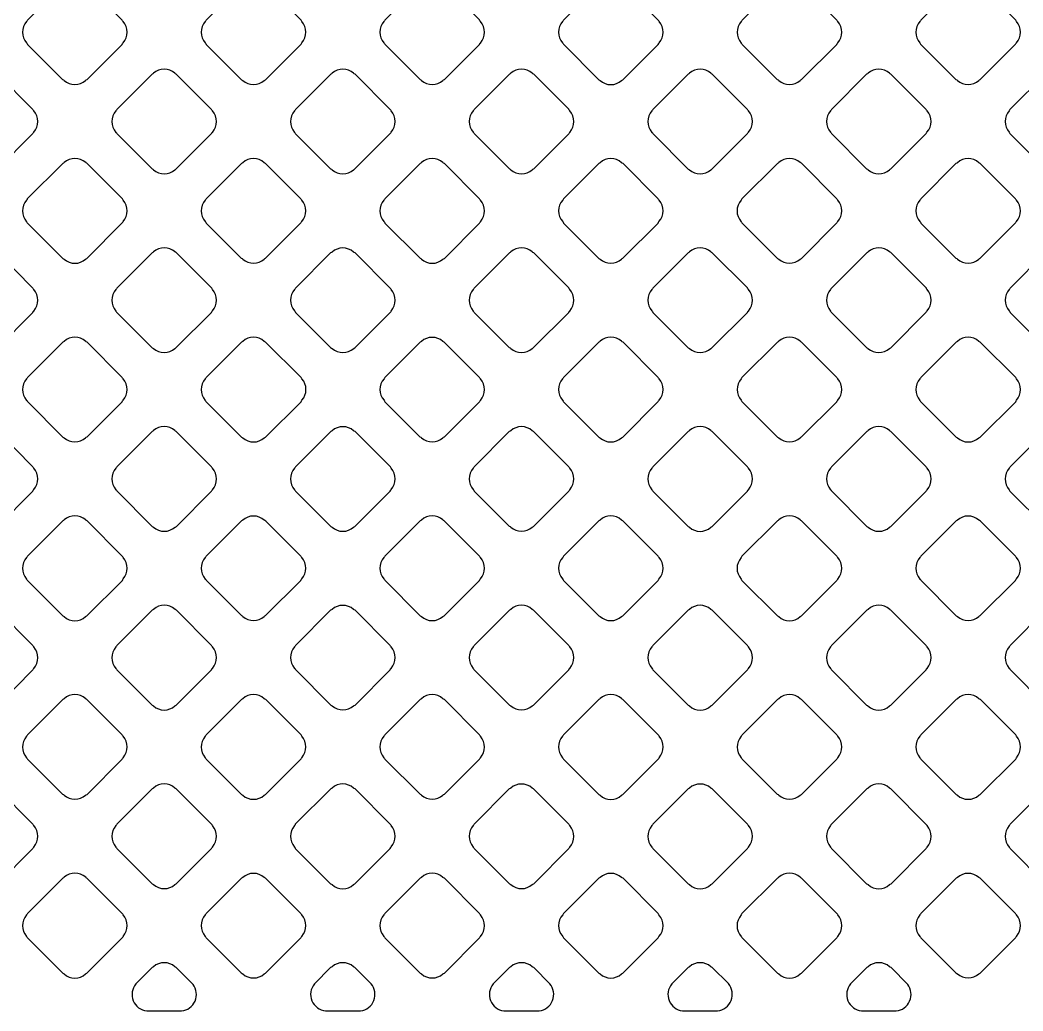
# Model space of a CAD drawing. Header units: millimetres. Extents: x 3440 to 3572, y 2 to 96.
# Drawn here: x 3489.132 to 3490.341, y 53.373 to 54.568 of the extents above; entities that cross this region are included whole.
import ezdxf

# ---------------------------------------------------------------- set-up
doc = ezdxf.new("R2010")
doc.units = ezdxf.units.MM
doc.header["$LTSCALE"] = 23.1
doc.layers.add('gbr-dxf', color=7, linetype='CONTINUOUS')

msp = doc.modelspace()

# ---------------------------------------------------------------- linework, layer by layer
at = {"layer": 'gbr-dxf', "linetype": 'Continuous'}
for points in [[(3489.1396, 54.566, 0.379465), (3489.1396, 54.5401, -0.095956), (3489.1406, 54.5384), (3489.183, 54.4959, -0.10046), (3489.1848, 54.4949, 0.37981), (3489.2107, 54.4949, -0.096625), (3489.2124, 54.4959), (3489.2549, 54.5384, -0.096111), (3489.2559, 54.5401, 0.379859), (3489.2559, 54.5661, -0.09253), (3489.2549, 54.5676), (3489.2122, 54.6103, -0.088207), (3489.2108, 54.6113, 0.379297), (3489.1848, 54.6113, -0.096261), (3489.1832, 54.6103), (3489.1405, 54.5677, -0.096328)], [(3489.355, 54.5401, -0.096117), (3489.356, 54.5384), (3489.3986, 54.4958, -0.099849), (3489.4003, 54.4948, 0.378719), (3489.4262, 54.4948, -0.095487), (3489.4278, 54.4958), (3489.4706, 54.5386, -0.095701), (3489.4716, 54.5402, 0.378889), (3489.4715, 54.5661, -0.092621), (3489.4706, 54.5677), (3489.428, 54.6103, -0.10417), (3489.4262, 54.6113, 0.379778), (3489.4003, 54.6113, -0.096458), (3489.3986, 54.6103), (3489.356, 54.5677, -0.096627), (3489.355, 54.566, 0.379451)], [(3489.5706, 54.5661, 0.379465), (3489.5706, 54.5401, -0.096103), (3489.5716, 54.5385), (3489.6141, 54.496, -0.09979), (3489.6159, 54.495, 0.37981), (3489.6418, 54.495, -0.096458), (3489.6435, 54.496), (3489.6859, 54.5384, -0.096627), (3489.6869, 54.54, 0.379859), (3489.6869, 54.566, -0.108361), (3489.6858, 54.5679), (3489.6435, 54.6102, -0.104691), (3489.6417, 54.6112, 0.379297), (3489.6158, 54.6113, -0.095886), (3489.6141, 54.6103), (3489.5716, 54.5677, -0.095585)], [(3489.7861, 54.5401, -0.096625), (3489.7871, 54.5385), (3489.8299, 54.4957, -0.083651), (3489.8313, 54.4948, 0.37981), (3489.8573, 54.4948, -0.096458), (3489.8589, 54.4958), (3489.9016, 54.5384, -0.096627), (3489.9026, 54.5401, 0.379859), (3489.9026, 54.566, -0.092523), (3489.9016, 54.5676), (3489.8588, 54.6104, -0.088334), (3489.8573, 54.6113, 0.379731), (3489.8313, 54.6113, -0.096458), (3489.8297, 54.6103), (3489.7871, 54.5677, -0.096627), (3489.7861, 54.5661, 0.379682)], [(3490.0017, 54.566, 0.379422), (3490.0017, 54.54, -0.096119), (3490.0026, 54.5384), (3490.0451, 54.4959, -0.100115), (3490.0468, 54.4949, 0.37981), (3490.0728, 54.4949, -0.096625), (3490.0745, 54.4959), (3490.117, 54.5384, -0.096111), (3490.118, 54.5401, 0.3795), (3490.118, 54.566, -0.092597), (3490.117, 54.5676), (3490.0743, 54.6103, -0.087875), (3490.0728, 54.6113, 0.378699), (3490.0469, 54.6113, -0.09601), (3490.0453, 54.6103), (3490.0026, 54.5676, -0.096328)], [(3490.2171, 54.5401, -0.095866), (3490.218, 54.5385), (3490.2606, 54.4959, -0.100054), (3490.2623, 54.4949, 0.37874), (3490.2882, 54.4949, -0.096528), (3490.2899, 54.4959), (3490.3326, 54.5386, -0.096195), (3490.3336, 54.5402, 0.378338), (3490.3336, 54.5661, -0.091842), (3490.3327, 54.5677), (3490.2901, 54.6103, -0.104101), (3490.2883, 54.6113, 0.379347), (3490.2623, 54.6113, -0.096458), (3490.2607, 54.6103), (3490.2181, 54.5677, -0.096627), (3490.2171, 54.566, 0.379308)], [(3489.0318, 54.4583, 0.379465), (3489.0318, 54.4323, -0.095956), (3489.0328, 54.4307), (3489.0755, 54.388, -0.083134), (3489.0769, 54.3871, 0.37981), (3489.1029, 54.3871, -0.096625), (3489.1045, 54.3881), (3489.1472, 54.4307, -0.096111), (3489.1482, 54.4324, 0.379859), (3489.1482, 54.4583, -0.09253), (3489.1472, 54.4599), (3489.1045, 54.5026, -0.088207), (3489.103, 54.5035, 0.379297), (3489.0771, 54.5036, -0.096355), (3489.0754, 54.5026), (3489.0328, 54.4599, -0.096842)], [(3489.2473, 54.4323, -0.095956), (3489.2483, 54.4307), (3489.2908, 54.3881, -0.10046), (3489.2926, 54.3871, 0.379243), (3489.3185, 54.3871, -0.095383), (3489.3201, 54.3881), (3489.3627, 54.4307, -0.095916), (3489.3637, 54.4323, 0.379605), (3489.3637, 54.4583, -0.09253), (3489.3627, 54.4598), (3489.32, 54.5026, -0.088207), (3489.3185, 54.5035, 0.379731), (3489.2925, 54.5035, -0.096625), (3489.2909, 54.5026), (3489.2483, 54.46, -0.096111), (3489.2473, 54.4583, 0.379682)], [(3489.4628, 54.4582, 0.379465), (3489.4628, 54.4323, -0.096625), (3489.4638, 54.4306), (3489.5063, 54.3881, -0.100151), (3489.508, 54.3871, 0.37981), (3489.534, 54.3871, -0.096458), (3489.5356, 54.3881), (3489.5783, 54.4308, -0.096627), (3489.5793, 54.4324, 0.379859), (3489.5793, 54.4584, -0.092348), (3489.5783, 54.46), (3489.5358, 54.5025, -0.104311), (3489.534, 54.5035, 0.379297), (3489.5081, 54.5035, -0.095719), (3489.5064, 54.5026), (3489.4638, 54.4599, -0.095916)], [(3489.6784, 54.4324, -0.096117), (3489.6793, 54.4308), (3489.722, 54.3881, -0.100073), (3489.7237, 54.3871, 0.379201), (3489.7496, 54.3872, -0.096625), (3489.7513, 54.3881), (3489.7937, 54.4306, -0.096111), (3489.7947, 54.4322, 0.379859), (3489.7947, 54.4582, -0.108195), (3489.7937, 54.4601), (3489.7513, 54.5024, -0.104691), (3489.7495, 54.5035, 0.379357), (3489.7235, 54.5035, -0.095968), (3489.7219, 54.5025), (3489.6793, 54.46, -0.096328), (3489.6784, 54.4584, 0.379063)], [(3489.8939, 54.4323, -0.096625), (3489.8949, 54.4307), (3489.9376, 54.388, -0.083134), (3489.939, 54.3871, 0.37981), (3489.965, 54.3871, -0.096625), (3489.9666, 54.3881), (3490.0093, 54.4307, -0.096111), (3490.0103, 54.4324, 0.379859), (3490.0103, 54.4583, -0.09253), (3490.0093, 54.4599), (3489.9666, 54.5026, -0.088334), (3489.9651, 54.5035, 0.379731), (3489.9392, 54.5035, -0.096458), (3489.9375, 54.5025), (3489.8949, 54.4599, -0.096627), (3489.8939, 54.4583, 0.379682)], [(3490.1094, 54.4324, -0.096117), (3490.1103, 54.4307), (3490.1529, 54.3882, -0.100073), (3490.1546, 54.3872, 0.378647), (3490.1805, 54.3872, -0.095883), (3490.1822, 54.3881), (3490.2248, 54.4307, -0.095895), (3490.2257, 54.4324, 0.378338), (3490.2258, 54.4583, -0.091842), (3490.2248, 54.4598), (3490.182, 54.5026, -0.087648), (3490.1805, 54.5036, 0.379347), (3490.1546, 54.5035, -0.096458), (3490.1529, 54.5026), (3490.1104, 54.46, -0.096627), (3490.1094, 54.4583, 0.379451)], [(3490.3248, 54.4324, -0.095883), (3490.3258, 54.4307), (3490.3684, 54.3881, -0.099711), (3490.3701, 54.3871, 0.379299), (3490.396, 54.3871, -0.096625), (3490.3977, 54.3881), (3490.4404, 54.4308, -0.096111), (3490.4413, 54.4324, 0.379357), (3490.4414, 54.4584, -0.092315), (3490.4404, 54.4599), (3490.3978, 54.5025, -0.104677), (3490.396, 54.5036, 0.378784), (3490.3701, 54.5036, -0.095154), (3490.3685, 54.5026), (3490.3258, 54.4599, -0.095394), (3490.3248, 54.4583, 0.378386)], [(3489.1395, 54.3245, -0.082876), (3489.1403, 54.3232), (3489.1833, 54.2802, -0.08752), (3489.1848, 54.2793, 0.378647), (3489.2107, 54.2793, -0.095883), (3489.2123, 54.2803), (3489.255, 54.323, -0.095895), (3489.256, 54.3246, 0.378338), (3489.256, 54.3505, -0.087788), (3489.2551, 54.352), (3489.2122, 54.395, -0.083081), (3489.2108, 54.3959, 0.379347), (3489.1848, 54.3958, -0.096625), (3489.1832, 54.3949), (3489.1404, 54.3521, -0.096111), (3489.1395, 54.3505, 0.379451)], [(3489.3551, 54.3246, -0.099971), (3489.3561, 54.3229), (3489.3985, 54.2804, -0.104246), (3489.4003, 54.2794, 0.378952), (3489.4263, 54.2794, -0.095968), (3489.4279, 54.2804), (3489.4705, 54.323, -0.096527), (3489.4715, 54.3246, 0.37947), (3489.4714, 54.3506, -0.088014), (3489.4705, 54.3521), (3489.4279, 54.3947, -0.100824), (3489.4262, 54.3957, 0.379297), (3489.4002, 54.3957, -0.095886), (3489.3986, 54.3947), (3489.3561, 54.3522, -0.095628), (3489.3551, 54.3505, 0.379011)], [(3489.5705, 54.3505, 0.379201), (3489.5706, 54.3246, -0.099964), (3489.5716, 54.3229), (3489.6141, 54.2804, -0.104264), (3489.6159, 54.2793, 0.37981), (3489.6418, 54.2793, -0.096625), (3489.6435, 54.2803), (3489.686, 54.3229, -0.096111), (3489.687, 54.3245, 0.379357), (3489.687, 54.3505, -0.104256), (3489.686, 54.3523), (3489.6435, 54.3948, -0.10077), (3489.6418, 54.3958, 0.379112), (3489.6158, 54.3958, -0.096259), (3489.6142, 54.3948), (3489.5715, 54.3522, -0.096539)], [(3489.7862, 54.3246, -0.099971), (3489.7872, 54.3229), (3489.8298, 54.2803, -0.087737), (3489.8313, 54.2794, 0.379422), (3489.8573, 54.2794, -0.096625), (3489.8589, 54.2804), (3489.9015, 54.3229, -0.096111), (3489.9024, 54.3246, 0.379357), (3489.9025, 54.3505, -0.104256), (3489.9014, 54.3523), (3489.859, 54.3947, -0.100442), (3489.8573, 54.3957, 0.37947), (3489.8313, 54.3957, -0.096625), (3489.8297, 54.3947), (3489.7872, 54.3522, -0.096111), (3489.7862, 54.3506, 0.379308)], [(3490.0015, 54.3505, 0.379201), (3490.0015, 54.3245, -0.083235), (3490.0024, 54.3231), (3490.0453, 54.2803, -0.087978), (3490.0468, 54.2794, 0.379092), (3490.0727, 54.2793, -0.095883), (3490.0743, 54.2803), (3490.1171, 54.323, -0.095987), (3490.1181, 54.3247, 0.378338), (3490.1181, 54.3506, -0.087814), (3490.1171, 54.3521), (3490.0742, 54.395, -0.083024), (3490.0728, 54.3959, 0.379116), (3490.0469, 54.3958, -0.096259), (3490.0453, 54.3949), (3490.0025, 54.3521, -0.096539)], [(3490.2171, 54.3247, -0.099971), (3490.2181, 54.3229), (3490.2606, 54.2804, -0.103923), (3490.2624, 54.2794, 0.379422), (3490.2884, 54.2794, -0.096625), (3490.29, 54.2804), (3490.3325, 54.323, -0.096111), (3490.3335, 54.3246, 0.379357), (3490.3335, 54.3505, -0.08785), (3490.3326, 54.352), (3490.2899, 54.3947, -0.10077), (3490.2882, 54.3957, 0.378945), (3490.2623, 54.3957, -0.095719), (3490.2606, 54.3948), (3490.2181, 54.3522, -0.095628), (3490.2171, 54.3506, 0.379011)], [(3489.0318, 54.2169, -0.100082), (3489.0328, 54.2152), (3489.0756, 54.1725, -0.08752), (3489.077, 54.1716, 0.378719), (3489.103, 54.1716, -0.096031), (3489.1046, 54.1725), (3489.1472, 54.2152, -0.096036), (3489.1482, 54.2168, 0.378889), (3489.1482, 54.2427, -0.104843), (3489.1471, 54.2445), (3489.1047, 54.287, -0.100294), (3489.1029, 54.288, 0.379778), (3489.077, 54.288, -0.096458), (3489.0753, 54.287), (3489.0328, 54.2445, -0.096627), (3489.0319, 54.2429, 0.379451)], [(3489.2472, 54.2427, 0.378793), (3489.2472, 54.2168, -0.083163), (3489.2481, 54.2154), (3489.291, 54.1725, -0.087516), (3489.2925, 54.1716, 0.379639), (3489.3184, 54.1716, -0.096458), (3489.3201, 54.1726), (3489.3627, 54.2152, -0.096627), (3489.3637, 54.2169, 0.379859), (3489.3637, 54.2428, -0.088442), (3489.3628, 54.2443), (3489.32, 54.2872, -0.083681), (3489.3186, 54.288, 0.379141), (3489.2926, 54.2881, -0.095383), (3489.291, 54.2871), (3489.2482, 54.2443, -0.095686)], [(3489.4628, 54.2169, -0.100032), (3489.4638, 54.2151), (3489.5063, 54.1726, -0.103566), (3489.5081, 54.1716, 0.37981), (3489.5341, 54.1716, -0.096458), (3489.5357, 54.1726), (3489.5783, 54.2151, -0.096627), (3489.5793, 54.2168, 0.379859), (3489.5793, 54.2427, -0.088442), (3489.5783, 54.2442), (3489.5357, 54.2869, -0.100519), (3489.5339, 54.2879, 0.379731), (3489.508, 54.2879, -0.096458), (3489.5063, 54.287), (3489.4638, 54.2445, -0.096627), (3489.4628, 54.2428, 0.379682)], [(3489.6784, 54.2168, -0.099964), (3489.6794, 54.215), (3489.7218, 54.1727, -0.10399), (3489.7235, 54.1716, 0.379308), (3489.7495, 54.1716, -0.09601), (3489.7511, 54.1726), (3489.7937, 54.2152, -0.096227), (3489.7947, 54.2168, 0.37924), (3489.7947, 54.2428, -0.104256), (3489.7937, 54.2446), (3489.7513, 54.287, -0.100442), (3489.7496, 54.288, 0.379249), (3489.7236, 54.288, -0.096625), (3489.722, 54.287), (3489.6794, 54.2444, -0.096111), (3489.6784, 54.2427, 0.379682)], [(3489.8939, 54.2169, -0.099976), (3489.8949, 54.2152), (3489.9376, 54.1725, -0.087638), (3489.939, 54.1716, 0.379243), (3489.965, 54.1716, -0.095883), (3489.9666, 54.1726), (3490.0092, 54.2152, -0.096328), (3490.0102, 54.2168, 0.379605), (3490.0102, 54.2428, -0.104765), (3490.0091, 54.2446), (3489.9667, 54.287, -0.100519), (3489.965, 54.288, 0.379731), (3489.939, 54.288, -0.096458), (3489.9374, 54.287), (3489.8949, 54.2445, -0.096627), (3489.8939, 54.2429, 0.379682)], [(3490.1093, 54.2427, 0.379465), (3490.1093, 54.2168, -0.083317), (3490.1102, 54.2154), (3490.153, 54.1725, -0.088202), (3490.1545, 54.1716, 0.379451), (3490.1805, 54.1716, -0.096259), (3490.1821, 54.1725), (3490.2248, 54.2153, -0.095796), (3490.2258, 54.2169, 0.378939), (3490.2258, 54.2428, -0.087947), (3490.2249, 54.2443), (3490.182, 54.2872, -0.083024), (3490.1806, 54.2881, 0.378645), (3490.1547, 54.2881, -0.09574), (3490.153, 54.2871), (3490.1103, 54.2444, -0.095628)], [(3490.3249, 54.2169, -0.100032), (3490.3259, 54.2151), (3490.3684, 54.1726, -0.103887), (3490.3702, 54.1716, 0.379308), (3490.3961, 54.1716, -0.095968), (3490.3978, 54.1726), (3490.4404, 54.2151, -0.096328), (3490.4414, 54.2168, 0.379), (3490.4414, 54.2427, -0.08785), (3490.4404, 54.2442), (3490.3977, 54.2869, -0.10077), (3490.396, 54.288, 0.37947), (3490.37, 54.2879, -0.096458), (3490.3684, 54.287), (3490.3259, 54.2445, -0.096627), (3490.3249, 54.2428, 0.379682)], [(3489.1396, 54.135, 0.379465), (3489.1396, 54.109, -0.087784), (3489.1405, 54.1075), (3489.1832, 54.0648, -0.092233), (3489.1848, 54.0639, 0.37981), (3489.2107, 54.0639, -0.096458), (3489.2124, 54.0649), (3489.2549, 54.1074, -0.096627), (3489.2559, 54.1091, 0.379859), (3489.2559, 54.135, -0.100902), (3489.2549, 54.1368), (3489.2124, 54.1792, -0.096627), (3489.2108, 54.1802, 0.379297), (3489.1848, 54.1802, -0.095719), (3489.1832, 54.1793), (3489.1405, 54.1366, -0.095916)], [(3489.355, 54.109, -0.087784), (3489.3559, 54.1075), (3489.3987, 54.0647, -0.092233), (3489.4003, 54.0638, 0.37981), (3489.4263, 54.0638, -0.096458), (3489.4279, 54.0648), (3489.4706, 54.1074, -0.096627), (3489.4716, 54.1091, 0.379859), (3489.4716, 54.1351, -0.084073), (3489.4707, 54.1365), (3489.4279, 54.1793, -0.096857), (3489.4262, 54.1802, 0.379731), (3489.4003, 54.1802, -0.096458), (3489.3986, 54.1793), (3489.356, 54.1366, -0.096627), (3489.355, 54.135, 0.379682)], [(3489.5707, 54.1091, -0.103926), (3489.5717, 54.1073), (3489.614, 54.065, -0.107817), (3489.6159, 54.0639, 0.37981), (3489.6418, 54.0639, -0.096625), (3489.6435, 54.0649), (3489.6859, 54.1074, -0.096111), (3489.6869, 54.109, 0.379859), (3489.6869, 54.135, -0.100399), (3489.6859, 54.1367), (3489.6434, 54.1792, -0.096857), (3489.6418, 54.1801, 0.379731), (3489.6158, 54.1801, -0.096458), (3489.6142, 54.1792), (3489.5717, 54.1367, -0.096627), (3489.5707, 54.135, 0.379682)], [(3489.7861, 54.1091, -0.104392), (3489.7871, 54.1073), (3489.8297, 54.0648, -0.092233), (3489.8312, 54.0638, 0.379243), (3489.8572, 54.0638, -0.095487), (3489.8588, 54.0647), (3489.9015, 54.1075, -0.095916), (3489.9025, 54.1091, 0.379605), (3489.9025, 54.1351, -0.100585), (3489.9015, 54.1368), (3489.859, 54.1793, -0.096111), (3489.8573, 54.1803, 0.379731), (3489.8313, 54.1803, -0.096458), (3489.8297, 54.1793), (3489.7871, 54.1367, -0.096627), (3489.7861, 54.1351, 0.379682)], [(3490.0016, 54.135, 0.378793), (3490.0016, 54.1091, -0.087613), (3490.0025, 54.1076), (3490.0453, 54.0648, -0.091964), (3490.0468, 54.0639, 0.379639), (3490.0728, 54.0639, -0.096625), (3490.0745, 54.0649), (3490.117, 54.1074, -0.096111), (3490.118, 54.1091, 0.379859), (3490.118, 54.135, -0.100399), (3490.117, 54.1368), (3490.0744, 54.1793, -0.096857), (3490.0728, 54.1803, 0.379141), (3490.0468, 54.1803, -0.095166), (3490.0452, 54.1793), (3490.0025, 54.1366, -0.095394)], [(3490.2171, 54.109, -0.087784), (3490.218, 54.1075), (3490.2608, 54.0647, -0.092233), (3490.2624, 54.0638, 0.37981), (3490.2884, 54.0638, -0.095956), (3490.29, 54.0648), (3490.3327, 54.1074, -0.096111), (3490.3336, 54.1091, 0.379859), (3490.3336, 54.1351, -0.083792), (3490.3328, 54.1365), (3490.29, 54.1793, -0.096857), (3490.2883, 54.1802, 0.379731), (3490.2623, 54.1802, -0.096458), (3490.2607, 54.1793), (3490.2181, 54.1366, -0.096627), (3490.2171, 54.135, 0.379682)], [(3489.0318, 54.0013, -0.103884), (3489.0328, 53.9995), (3489.0754, 53.957, -0.091916), (3489.0769, 53.956, 0.378952), (3489.1029, 53.956, -0.095968), (3489.1045, 53.957), (3489.1472, 53.9997, -0.096527), (3489.1482, 54.0014, 0.37947), (3489.1482, 54.0273, -0.100399), (3489.1472, 54.029), (3489.1047, 54.0715, -0.096627), (3489.103, 54.0725, 0.379297), (3489.0771, 54.0725, -0.095886), (3489.0755, 54.0715), (3489.0328, 54.0289, -0.095628), (3489.0318, 54.0272, 0.379011)], [(3489.2473, 54.0013, -0.087748), (3489.2482, 53.9998), (3489.291, 53.957, -0.092072), (3489.2926, 53.9561, 0.37981), (3489.3186, 53.9561, -0.096625), (3489.3202, 53.957), (3489.3627, 53.9996, -0.096111), (3489.3637, 54.0012, 0.379859), (3489.3637, 54.0272, -0.100399), (3489.3627, 54.0289), (3489.3201, 54.0715, -0.096627), (3489.3185, 54.0725, 0.379731), (3489.2925, 54.0725, -0.096625), (3489.2909, 54.0715), (3489.2483, 54.0289, -0.096111), (3489.2473, 54.0273, 0.379682)], [(3489.4628, 54.0272, 0.379422), (3489.4628, 54.0012, -0.087848), (3489.4638, 53.9997), (3489.5064, 53.957, -0.092072), (3489.508, 53.9561, 0.37981), (3489.534, 53.9561, -0.096625), (3489.5356, 53.9571), (3489.5783, 53.9997, -0.096111), (3489.5793, 54.0014, 0.379357), (3489.5793, 54.0273, -0.083622), (3489.5784, 54.0287), (3489.5357, 54.0715, -0.096842), (3489.534, 54.0724, 0.379), (3489.5081, 54.0724, -0.09601), (3489.5065, 54.0715), (3489.4638, 54.0288, -0.096328)], [(3489.6784, 54.0014, -0.104392), (3489.6794, 53.9996), (3489.7217, 53.9572, -0.107961), (3489.7236, 53.9562, 0.379092), (3489.7496, 53.9561, -0.095883), (3489.7512, 53.9571), (3489.7937, 53.9996, -0.095987), (3489.7947, 54.0013, 0.378841), (3489.7947, 54.0272, -0.100514), (3489.7937, 54.0289), (3489.7511, 54.0715, -0.096227), (3489.7495, 54.0724, 0.379778), (3489.7235, 54.0724, -0.096458), (3489.7218, 54.0715), (3489.6794, 54.029, -0.096627), (3489.6784, 54.0273, 0.379682)], [(3489.8938, 54.0273, 0.379465), (3489.8939, 54.0013, -0.104392), (3489.8949, 53.9995), (3489.9374, 53.957, -0.092072), (3489.939, 53.956, 0.37981), (3489.965, 53.956, -0.096625), (3489.9666, 53.957), (3490.0093, 53.9997, -0.096111), (3490.0103, 54.0013, 0.379859), (3490.0103, 54.0273, -0.100399), (3490.0092, 54.029), (3489.9667, 54.0716, -0.096627), (3489.9651, 54.0725, 0.379297), (3489.9391, 54.0726, -0.095614), (3489.9375, 54.0716), (3489.8948, 54.0289, -0.095628)], [(3490.1094, 54.0273, 0.379422), (3490.1094, 54.0013, -0.087784), (3490.1103, 53.9998), (3490.1531, 53.957, -0.092233), (3490.1547, 53.9561, 0.379308), (3490.1806, 53.956, -0.09601), (3490.1822, 53.957), (3490.2248, 53.9996, -0.096227), (3490.2258, 54.0012, 0.37947), (3490.2258, 54.0272, -0.100399), (3490.2248, 54.0289), (3490.1822, 54.0715, -0.096627), (3490.1806, 54.0725, 0.379357), (3490.1546, 54.0725, -0.095968), (3490.153, 54.0715), (3490.1103, 54.0289, -0.096328)], [(3490.3249, 54.0012, -0.087748), (3490.3258, 53.9997), (3490.3685, 53.957, -0.092126), (3490.3701, 53.9561, 0.37981), (3490.396, 53.9561, -0.096458), (3490.3977, 53.9571), (3490.4404, 53.9997, -0.096627), (3490.4413, 54.0014, 0.379859), (3490.4413, 54.0274, -0.084073), (3490.4405, 54.0288), (3490.3978, 54.0714, -0.096627), (3490.3961, 54.0724, 0.379731), (3490.3702, 54.0724, -0.096625), (3490.3685, 54.0714), (3490.3259, 54.0288, -0.096111), (3490.3249, 54.0272, 0.379682)], [(3489.1394, 53.8935, -0.091476), (3489.1404, 53.892), (3489.1831, 53.8492, -0.095585), (3489.1848, 53.8482, 0.378952), (3489.2107, 53.8482, -0.09601), (3489.2123, 53.8492), (3489.2551, 53.8919, -0.096328), (3489.256, 53.8936, 0.37947), (3489.256, 53.9195, -0.096723), (3489.255, 53.9212), (3489.2124, 53.9638, -0.092898), (3489.2108, 53.9648, 0.379731), (3489.1848, 53.9648, -0.096458), (3489.1832, 53.9638), (3489.1405, 53.9211, -0.096627), (3489.1395, 53.9195, 0.379308)], [(3489.3551, 53.8935, -0.091954), (3489.3561, 53.892), (3489.3987, 53.8494, -0.096111), (3489.4003, 53.8484, 0.37981), (3489.4263, 53.8484, -0.095956), (3489.4279, 53.8494), (3489.4705, 53.8919, -0.096332), (3489.4714, 53.8936, 0.379859), (3489.4714, 53.9195, -0.096723), (3489.4705, 53.9212), (3489.4281, 53.9635, -0.108174), (3489.4262, 53.9646, 0.379731), (3489.4003, 53.9646, -0.096625), (3489.3986, 53.9636), (3489.3561, 53.9211, -0.096111), (3489.3551, 53.9195, 0.379682)], [(3489.5705, 53.8936, -0.091476), (3489.5715, 53.892), (3489.6142, 53.8493, -0.095585), (3489.6158, 53.8483, 0.378892), (3489.6417, 53.8483, -0.096528), (3489.6434, 53.8493), (3489.686, 53.8919, -0.096423), (3489.687, 53.8936, 0.378964), (3489.687, 53.9195, -0.095968), (3489.686, 53.9211), (3489.6433, 53.9638, -0.092456), (3489.6418, 53.9648, 0.37947), (3489.6158, 53.9647, -0.096458), (3489.6142, 53.9638), (3489.5715, 53.9212, -0.096627), (3489.5706, 53.9195, 0.379308)], [(3489.7861, 53.8936, -0.107803), (3489.7872, 53.8918), (3489.8297, 53.8493, -0.095895), (3489.8313, 53.8483, 0.379422), (3489.8573, 53.8484, -0.096625), (3489.8589, 53.8493), (3489.9015, 53.8919, -0.096111), (3489.9024, 53.8935, 0.379357), (3489.9025, 53.9195, -0.096507), (3489.9015, 53.9211), (3489.8588, 53.9638, -0.092456), (3489.8572, 53.9647, 0.378945), (3489.8313, 53.9647, -0.095719), (3489.8297, 53.9638), (3489.7871, 53.9212, -0.095628), (3489.7862, 53.9196, 0.379011)], [(3490.0015, 53.9194, 0.379201), (3490.0015, 53.8935, -0.092348), (3490.0025, 53.8919), (3490.0452, 53.8492, -0.096111), (3490.0468, 53.8482, 0.37981), (3490.0728, 53.8482, -0.096458), (3490.0745, 53.8492), (3490.1171, 53.8919, -0.096627), (3490.1181, 53.8935, 0.379357), (3490.1181, 53.9195, -0.095968), (3490.1171, 53.9211), (3490.0744, 53.9639, -0.092456), (3490.0728, 53.9648, 0.379112), (3490.0469, 53.9648, -0.096475), (3490.0453, 53.9638), (3490.0025, 53.9211, -0.096195)], [(3490.2172, 53.9195, 0.37889), (3490.2172, 53.8935, -0.092139), (3490.2182, 53.892), (3490.2608, 53.8493, -0.095895), (3490.2624, 53.8484, 0.379201), (3490.2884, 53.8484, -0.096625), (3490.29, 53.8494), (3490.3325, 53.8919, -0.096111), (3490.3335, 53.8936, 0.379859), (3490.3335, 53.9195, -0.096458), (3490.3325, 53.9212), (3490.2902, 53.9635, -0.108515), (3490.2883, 53.9646, 0.3795), (3490.2623, 53.9646, -0.096259), (3490.2607, 53.9636), (3490.2182, 53.9211, -0.095895)], [(3489.0319, 53.7859, -0.108153), (3489.0329, 53.784), (3489.0754, 53.7415, -0.096111), (3489.077, 53.7405, 0.37981), (3489.103, 53.7405, -0.096458), (3489.1047, 53.7415), (3489.1472, 53.784, -0.096423), (3489.1482, 53.7857, 0.379859), (3489.1482, 53.8117, -0.096458), (3489.1472, 53.8133), (3489.1045, 53.856, -0.092623), (3489.1029, 53.8569, 0.379731), (3489.077, 53.8569, -0.096458), (3489.0753, 53.856), (3489.0328, 53.8135, -0.096627), (3489.0319, 53.8118, 0.379682)], [(3489.2473, 53.8116, 0.37889), (3489.2473, 53.7857, -0.09185), (3489.2482, 53.7841), (3489.2908, 53.7415, -0.095895), (3489.2925, 53.7405, 0.379201), (3489.3184, 53.7405, -0.096625), (3489.3201, 53.7415), (3489.3627, 53.7842, -0.096111), (3489.3637, 53.7858, 0.379859), (3489.3637, 53.8118, -0.096458), (3489.3627, 53.8135), (3489.3202, 53.856, -0.092623), (3489.3186, 53.857, 0.3795), (3489.2927, 53.857, -0.096259), (3489.291, 53.856), (3489.2482, 53.8133, -0.095895)], [(3489.4628, 53.7858, -0.092348), (3489.4638, 53.7843), (3489.5064, 53.7416, -0.096111), (3489.5081, 53.7406, 0.379092), (3489.534, 53.7406, -0.095883), (3489.5357, 53.7416), (3489.5782, 53.7842, -0.096423), (3489.5792, 53.7858, 0.37905), (3489.5792, 53.8117, -0.09601), (3489.5783, 53.8134), (3489.5358, 53.8559, -0.108196), (3489.5339, 53.8569, 0.37947), (3489.508, 53.8569, -0.096458), (3489.5063, 53.8559), (3489.4638, 53.8134, -0.096627), (3489.4628, 53.8118, 0.379682)], [(3489.6783, 53.7858, -0.091854), (3489.6792, 53.7843), (3489.7219, 53.7416, -0.096227), (3489.7236, 53.7406, 0.378817), (3489.7495, 53.7406, -0.095866), (3489.7511, 53.7415), (3489.7937, 53.7842, -0.096227), (3489.7947, 53.7858, 0.37947), (3489.7947, 53.8118, -0.096953), (3489.7937, 53.8134), (3489.7511, 53.856, -0.092898), (3489.7495, 53.857, 0.379141), (3489.7236, 53.857, -0.095166), (3489.722, 53.856), (3489.6793, 53.8133, -0.095701), (3489.6783, 53.8117, 0.378386)], [(3489.8939, 53.7859, -0.107999), (3489.895, 53.784), (3489.9375, 53.7415, -0.096332), (3489.9391, 53.7405, 0.37981), (3489.9651, 53.7405, -0.096625), (3489.9667, 53.7415), (3490.0093, 53.784, -0.096111), (3490.0103, 53.7857, 0.379859), (3490.0103, 53.8117, -0.096458), (3490.0093, 53.8133), (3489.9666, 53.856, -0.092289), (3489.965, 53.8569, 0.379731), (3489.939, 53.8569, -0.096723), (3489.9374, 53.856), (3489.8949, 53.8135, -0.096857), (3489.8939, 53.8118, 0.379682)], [(3490.1094, 53.7857, -0.092348), (3490.1103, 53.7841), (3490.1529, 53.7415, -0.096111), (3490.1545, 53.7405, 0.37981), (3490.1805, 53.7405, -0.095956), (3490.1821, 53.7415), (3490.2248, 53.7842, -0.096111), (3490.2258, 53.7858, 0.379859), (3490.2258, 53.8118, -0.096458), (3490.2248, 53.8135), (3490.1822, 53.856, -0.092233), (3490.1807, 53.857, 0.379731), (3490.1547, 53.857, -0.096458), (3490.1531, 53.856), (3490.1104, 53.8133, -0.096627), (3490.1094, 53.8116, 0.379682)], [(3490.3249, 53.7858, -0.091954), (3490.3259, 53.7843), (3490.3686, 53.7415, -0.096128), (3490.3702, 53.7406, 0.37981), (3490.3962, 53.7406, -0.096458), (3490.3978, 53.7416), (3490.4404, 53.7841, -0.096627), (3490.4413, 53.7857, 0.379859), (3490.4413, 53.8117, -0.096723), (3490.4404, 53.8134), (3490.3979, 53.8558, -0.108174), (3490.396, 53.8569, 0.379731), (3490.37, 53.8569, -0.096625), (3490.3684, 53.8559), (3490.3259, 53.8134, -0.096111), (3490.3249, 53.8118, 0.379682)], [(3489.1396, 53.678, -0.096625), (3489.1406, 53.6763), (3489.183, 53.6339, -0.10046), (3489.1848, 53.6329, 0.37981), (3489.2107, 53.6329, -0.096625), (3489.2124, 53.6338), (3489.2549, 53.6764, -0.096111), (3489.2559, 53.678, 0.379859), (3489.2559, 53.704, -0.09253), (3489.2549, 53.7056), (3489.2123, 53.7482, -0.088334), (3489.2108, 53.7492, 0.379731), (3489.1848, 53.7492, -0.096458), (3489.1832, 53.7482), (3489.1406, 53.7056, -0.096627), (3489.1396, 53.7039, 0.379682)], [(3489.355, 53.7039, 0.37889), (3489.355, 53.678, -0.096117), (3489.356, 53.6764), (3489.3986, 53.6338, -0.099849), (3489.4003, 53.6328, 0.378719), (3489.4262, 53.6328, -0.095862), (3489.4278, 53.6337), (3489.4706, 53.6765, -0.096328), (3489.4715, 53.6781, 0.379605), (3489.4715, 53.7041, -0.092636), (3489.4706, 53.7056), (3489.428, 53.7482, -0.104691), (3489.4262, 53.7492, 0.3795), (3489.4003, 53.7492, -0.096614), (3489.3986, 53.7482), (3489.356, 53.7056, -0.096539)], [(3489.5706, 53.704, 0.379465), (3489.5706, 53.6781, -0.096625), (3489.5716, 53.6764), (3489.6141, 53.6339, -0.10046), (3489.6159, 53.6329, 0.37981), (3489.6418, 53.6329, -0.096625), (3489.6435, 53.6339), (3489.6859, 53.6763, -0.096111), (3489.6869, 53.678, 0.379859), (3489.6869, 53.7039, -0.108195), (3489.6858, 53.7058), (3489.6435, 53.7481, -0.104691), (3489.6417, 53.7492, 0.379297), (3489.6158, 53.7492, -0.095614), (3489.6141, 53.7482), (3489.5716, 53.7057, -0.095628)], [(3489.7861, 53.678, -0.096625), (3489.7871, 53.6764), (3489.8299, 53.6336, -0.083134), (3489.8313, 53.6327, 0.37981), (3489.8573, 53.6327, -0.096625), (3489.8589, 53.6337), (3489.9016, 53.6764, -0.096111), (3489.9026, 53.678, 0.379859), (3489.9026, 53.704, -0.09253), (3489.9016, 53.7055), (3489.8588, 53.7483, -0.088207), (3489.8573, 53.7493, 0.379731), (3489.8313, 53.7493, -0.096723), (3489.8297, 53.7483), (3489.7871, 53.7057, -0.096627), (3489.7861, 53.704, 0.379682)], [(3490.0017, 53.678, -0.095956), (3490.0027, 53.6763), (3490.0451, 53.6339, -0.10046), (3490.0468, 53.6329, 0.37981), (3490.0728, 53.6329, -0.096625), (3490.0745, 53.6338), (3490.117, 53.6764, -0.096111), (3490.118, 53.678, 0.379859), (3490.118, 53.704, -0.09253), (3490.117, 53.7056), (3490.0743, 53.7482, -0.088207), (3490.0729, 53.7492, 0.379731), (3490.0469, 53.7492, -0.096625), (3490.0452, 53.7482), (3490.0027, 53.7056, -0.096111), (3490.0017, 53.7039, 0.379682)], [(3490.2171, 53.678, -0.095956), (3490.2181, 53.6764), (3490.2607, 53.6338, -0.100151), (3490.2624, 53.6328, 0.37981), (3490.2884, 53.6328, -0.096458), (3490.29, 53.6337), (3490.3327, 53.6764, -0.096627), (3490.3336, 53.678, 0.379859), (3490.3336, 53.704, -0.092348), (3490.3327, 53.7056), (3490.2901, 53.7482, -0.104311), (3490.2883, 53.7492, 0.379731), (3490.2623, 53.7492, -0.096625), (3490.2607, 53.7482), (3490.2181, 53.7056, -0.096111), (3490.2171, 53.704, 0.379682)], [(3489.0318, 53.5702, -0.09601), (3489.0328, 53.5686), (3489.0755, 53.5259, -0.08335), (3489.0769, 53.525, 0.379191), (3489.1029, 53.525, -0.096117), (3489.1045, 53.526), (3489.1472, 53.5687, -0.095895), (3489.1482, 53.5703, 0.379249), (3489.1482, 53.5963, -0.092636), (3489.1472, 53.5978), (3489.1045, 53.6405, -0.088207), (3489.1031, 53.6414, 0.379731), (3489.0771, 53.6414, -0.096625), (3489.0754, 53.6405), (3489.0328, 53.5978, -0.096111), (3489.0318, 53.5962, 0.379308)], [(3489.2473, 53.5703, -0.095866), (3489.2482, 53.5687), (3489.2908, 53.5261, -0.100054), (3489.2926, 53.5251, 0.378892), (3489.3185, 53.525, -0.095883), (3489.3201, 53.526), (3489.3627, 53.5686, -0.096227), (3489.3637, 53.5703, 0.378964), (3489.3637, 53.5962, -0.092052), (3489.3628, 53.5977), (3489.32, 53.6406, -0.088435), (3489.3185, 53.6415, 0.37947), (3489.2925, 53.6415, -0.096458), (3489.2909, 53.6405), (3489.2483, 53.5979, -0.096627), (3489.2473, 53.5962, 0.379308)], [(3489.4628, 53.5703, -0.096025), (3489.4637, 53.5686), (3489.5063, 53.526, -0.099711), (3489.508, 53.525, 0.379068), (3489.534, 53.525, -0.096117), (3489.5356, 53.526), (3489.5783, 53.5687, -0.095895), (3489.5793, 53.5704, 0.379249), (3489.5793, 53.5963, -0.092523), (3489.5783, 53.5979), (3489.5358, 53.6404, -0.10442), (3489.534, 53.6414, 0.379141), (3489.5081, 53.6415, -0.095166), (3489.5064, 53.6405), (3489.4637, 53.5978, -0.095394), (3489.4628, 53.5962, 0.378386)], [(3489.6784, 53.5703, -0.095866), (3489.6793, 53.5687), (3489.722, 53.5261, -0.100054), (3489.7237, 53.5251, 0.379422), (3489.7496, 53.5251, -0.096458), (3489.7513, 53.5261), (3489.7937, 53.5685, -0.096627), (3489.7947, 53.5701, 0.3795), (3489.7947, 53.5961, -0.10824), (3489.7937, 53.598), (3489.7512, 53.6404, -0.104173), (3489.7494, 53.6414, 0.379249), (3489.7235, 53.6414, -0.096458), (3489.7218, 53.6404), (3489.6794, 53.5979, -0.096627), (3489.6784, 53.5963, 0.379308)], [(3489.8939, 53.5702, -0.095956), (3489.8949, 53.5686), (3489.9376, 53.5259, -0.08348), (3489.939, 53.525, 0.37981), (3489.965, 53.525, -0.096458), (3489.9666, 53.526), (3490.0093, 53.5687, -0.096423), (3490.0103, 53.5703, 0.379859), (3490.0103, 53.5963, -0.09253), (3490.0093, 53.5978), (3489.9666, 53.6405, -0.088207), (3489.9651, 53.6414, 0.379731), (3489.9392, 53.6414, -0.096625), (3489.9375, 53.6405), (3489.8949, 53.5978, -0.096111), (3489.8939, 53.5962, 0.379682)], [(3490.1093, 53.5962, 0.379201), (3490.1094, 53.5703, -0.095956), (3490.1103, 53.5686), (3490.1529, 53.526, -0.100151), (3490.1547, 53.525, 0.379451), (3490.1806, 53.525, -0.096259), (3490.1823, 53.526), (3490.2248, 53.5686, -0.096539), (3490.2258, 53.5702, 0.379249), (3490.2258, 53.5962, -0.09253), (3490.2248, 53.5977), (3490.182, 53.6405, -0.088334), (3490.1806, 53.6415, 0.3795), (3490.1546, 53.6415, -0.096259), (3490.153, 53.6405), (3490.1103, 53.5979, -0.096539)], [(3490.3249, 53.5961, 0.379422), (3490.3249, 53.5702, -0.096625), (3490.3259, 53.5685), (3490.3684, 53.5261, -0.100151), (3490.3701, 53.5251, 0.37981), (3490.396, 53.5251, -0.096458), (3490.3977, 53.526), (3490.4404, 53.5687, -0.096627), (3490.4413, 53.5704, 0.379357), (3490.4414, 53.5963, -0.092052), (3490.4404, 53.5979), (3490.3979, 53.6404, -0.103973), (3490.3961, 53.6414, 0.379), (3490.3702, 53.6414, -0.09601), (3490.3685, 53.6404), (3490.3259, 53.5978, -0.096328)], [(3489.1394, 53.4625, -0.082787), (3489.1403, 53.4611), (3489.1833, 53.4181, -0.087864), (3489.1847, 53.4172, 0.37874), (3489.2107, 53.4172, -0.096528), (3489.2123, 53.4182), (3489.255, 53.4609, -0.096195), (3489.256, 53.4626, 0.378338), (3489.256, 53.4885, -0.087788), (3489.2551, 53.4899), (3489.2122, 53.5329, -0.083024), (3489.2108, 53.5338, 0.379347), (3489.1848, 53.5338, -0.096458), (3489.1832, 53.5328), (3489.1405, 53.4901, -0.096627), (3489.1395, 53.4884, 0.379308)], [(3489.3551, 53.4625, -0.099971), (3489.3561, 53.4608), (3489.3985, 53.4184, -0.104246), (3489.4003, 53.4173, 0.378952), (3489.4263, 53.4173, -0.095866), (3489.4279, 53.4183), (3489.4705, 53.4609, -0.096227), (3489.4715, 53.4625, 0.37924), (3489.4715, 53.4885, -0.087916), (3489.4705, 53.49), (3489.4279, 53.5326, -0.100215), (3489.4262, 53.5336, 0.378611), (3489.4002, 53.5336, -0.095166), (3489.3986, 53.5327), (3489.3561, 53.4901, -0.096227), (3489.3551, 53.4885, 0.379087)], [(3489.5706, 53.4625, -0.100032), (3489.5716, 53.4608), (3489.6141, 53.4183, -0.103887), (3489.6159, 53.4173, 0.37981), (3489.6418, 53.4173, -0.096625), (3489.6435, 53.4182), (3489.686, 53.4608, -0.096111), (3489.687, 53.4625, 0.379859), (3489.687, 53.4884, -0.104293), (3489.686, 53.4902), (3489.6435, 53.5327, -0.100519), (3489.6418, 53.5337, 0.379731), (3489.6158, 53.5337, -0.096458), (3489.6142, 53.5327), (3489.5715, 53.4901, -0.096627), (3489.5706, 53.4885, 0.379682)], [(3489.7862, 53.4625, -0.10047), (3489.7872, 53.4608), (3489.8298, 53.4182, -0.087638), (3489.8313, 53.4173, 0.37981), (3489.8573, 53.4173, -0.096625), (3489.8589, 53.4183), (3489.9015, 53.4608, -0.096111), (3489.9024, 53.4625, 0.379859), (3489.9024, 53.4884, -0.104293), (3489.9014, 53.4902), (3489.859, 53.5326, -0.100519), (3489.8573, 53.5336, 0.379731), (3489.8313, 53.5336, -0.096458), (3489.8297, 53.5326), (3489.7872, 53.4901, -0.096627), (3489.7862, 53.4885, 0.379682)], [(3490.0015, 53.4625, -0.083328), (3490.0024, 53.4611), (3490.0454, 53.4181, -0.087638), (3490.0468, 53.4172, 0.379308), (3490.0728, 53.4172, -0.095968), (3490.0744, 53.4182), (3490.1171, 53.4609, -0.096328), (3490.1181, 53.4625, 0.37924), (3490.1181, 53.4885, -0.087947), (3490.1172, 53.4899), (3490.0742, 53.5329, -0.083772), (3490.0728, 53.5338, 0.379249), (3490.0469, 53.5338, -0.096458), (3490.0452, 53.5328), (3490.0025, 53.4901, -0.096627), (3490.0015, 53.4884, 0.379682)], [(3490.2172, 53.4625, -0.099964), (3490.2182, 53.4608), (3490.2606, 53.4184, -0.104264), (3490.2624, 53.4174, 0.37981), (3490.2884, 53.4174, -0.096625), (3490.29, 53.4183), (3490.3325, 53.4609, -0.096111), (3490.3335, 53.4625, 0.379859), (3490.3335, 53.4885, -0.088014), (3490.3326, 53.49), (3490.29, 53.5326, -0.100824), (3490.2883, 53.5336, 0.379731), (3490.2623, 53.5336, -0.096625), (3490.2607, 53.5326), (3490.2182, 53.4901, -0.096111), (3490.2172, 53.4884, 0.379682)], [(3489.2712, 53.4052, 0.589943), (3489.2845, 53.3726), (3489.3264, 53.3726, 0.579883), (3489.3404, 53.4046), (3489.3201, 53.4249, -0.096627), (3489.3185, 53.4259, 0.379206), (3489.2926, 53.4259, -0.095866), (3489.2909, 53.425)], [(3489.4867, 53.4053, 0.595076), (3489.5002, 53.3726), (3489.5424, 53.3726, 0.589769), (3489.555, 53.4055), (3489.5356, 53.4249, -0.096627), (3489.5339, 53.4259, 0.379731), (3489.508, 53.4259, -0.096723), (3489.5063, 53.4249)], [(3489.7023, 53.4052, 0.584248), (3489.7152, 53.3726), (3489.7578, 53.3726, 0.593149), (3489.7707, 53.4055), (3489.7513, 53.4249, -0.096627), (3489.7496, 53.4259, 0.379731), (3489.7236, 53.4259, -0.096625), (3489.722, 53.4249)], [(3489.9177, 53.4052, 0.587405), (3489.9308, 53.3726), (3489.9731, 53.3726, 0.596529), (3489.9861, 53.4056), (3489.9667, 53.425, -0.096627), (3489.965, 53.4259, 0.379731), (3489.9391, 53.4259, -0.096625), (3489.9374, 53.425)], [(3490.1334, 53.4053, 0.590867), (3490.1467, 53.3726), (3490.1885, 53.3726, 0.579883), (3490.2025, 53.4046), (3490.1823, 53.4249, -0.096627), (3490.1806, 53.4259, 0.379731), (3490.1546, 53.4259, -0.096625), (3490.153, 53.4249)]]:
    msp.add_lwpolyline(points, format="xyb", close=True, dxfattribs=at)

doc.saveas('drawing.dxf')
